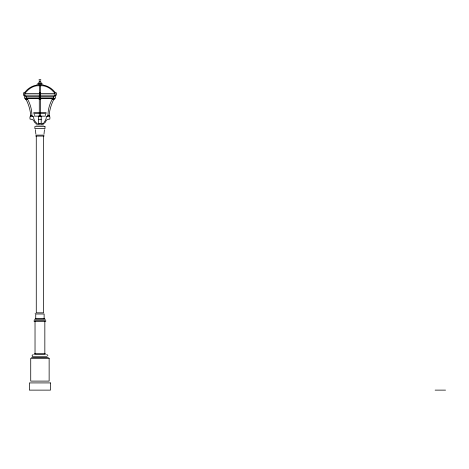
<?xml version="1.0" encoding="UTF-8"?>
<svg xmlns="http://www.w3.org/2000/svg" width="469" height="469" viewBox="0 0 469 469"><rect width="100%" height="100%" fill="white"/><g stroke="black" fill="none" stroke-linecap="round" stroke-linejoin="round"><path stroke-width="0.7" d="M35.855 134.023L35.415 129.679M35.169 313.257L35.169 313.562M45.382 115.403L45.692 114.207M44.444 129.679L44.01 134.023M38.997 79.689L40.867 79.689M38.997 80.949L40.867 80.949M39.367 81.624L40.498 81.624M38.493 82.286L41.366 82.286M37.737 83.359L42.122 83.359M37.737 84.103L42.122 84.103M36.476 84.912L43.388 84.912M39.929 97.933L26.094 97.933L26.094 96.649A1.647 1.647 0 0 1 24.839 95.154L24.839 93.507A1.137 1.137 0 0 1 25.349 92.598A6.525 6.525 0 0 0 26.674 91.432A17.218 17.218 0 0 1 36.476 85.768L39.038 85.768M39.929 85.768L43.388 85.768A17.218 17.218 0 0 1 53.19 91.432A6.525 6.525 0 0 0 54.515 92.598A1.137 1.137 0 0 1 55.02 93.507L55.02 95.154A1.647 1.647 0 0 1 53.765 96.649L53.765 97.933L40.627 97.933M39.502 92.903L40.357 92.903M24.839 93.507L55.02 93.507M39.29 96.438L40.574 96.438M26.094 96.649L39.929 96.649M40.645 96.649L53.765 96.649M31.886 115.62A33.193 33.193 0 0 0 27.7 99.434L25.349 99.434L25.349 98.467M47.973 115.62A33.193 33.193 0 0 1 52.159 99.434L54.515 99.434L54.515 98.467M33.662 112.607L39.883 112.607M40.428 112.607L46.202 112.607M33.662 113.351L39.883 113.351M40.428 113.351L46.202 113.351M34.489 116.148L38.939 116.148M40.363 116.148L45.376 116.148M30.362 116.476L33.487 116.476A8.407 8.407 0 0 0 33.733 118.393A9.046 9.046 0 0 0 37.139 123.488L36.113 123.488A4.098 4.098 0 0 1 33.991 121.225A3.025 3.025 0 0 0 31.552 119.308L30.016 119.103L29.934 117.121A0.756 0.756 0 0 1 30.362 116.476L30.362 115.62L32.255 115.62L32.255 116.476M43.136 123.171A9.046 9.046 0 0 1 42.726 123.488L43.752 123.488A4.098 4.098 0 0 0 45.874 121.225A3.025 3.025 0 0 1 48.307 119.308L49.843 119.103L49.925 117.121A0.756 0.756 0 0 0 49.497 116.476L46.372 116.476A8.407 8.407 0 0 1 46.126 118.393A9.046 9.046 0 0 1 43.898 122.456M38.646 119.308L41.213 119.308M37.614 123.957L39.419 123.957M40.873 123.957L42.702 123.957M36.095 124.918L43.764 124.918M35.785 135.119L44.08 135.119M35.785 136.08L44.08 136.08M35.31 318.492L44.549 318.492M34.454 319.237L45.405 319.237M34.026 320.309L45.833 320.309M34.026 321.488L45.833 321.488M34.454 353.685L45.405 353.685M33.299 354.646L32.138 355.185L32.308 356.475M34.454 354.646L45.405 354.646M46.566 354.646L47.557 354.963L47.867 355.719M32.789 356.751L47.076 356.751M31.476 357.671L48.389 357.671M435.121 390.126L445.55 390.126M34.167 114.207L34.483 115.403M55.717 95.154L55.289 98.467L24.576 98.467L24.148 95.154M53.337 97.933L53.337 98.467M52.159 98.467L52.159 99.434M49.497 116.476L49.497 115.62L47.604 115.62L47.604 116.476M44.836 321.488L44.836 353.685M44.121 318.492L44.121 313.996L35.738 313.996L35.738 318.492M43.588 136.08L43.588 312.823L36.271 312.823L36.271 136.08M43.388 85.768L43.388 85.34A6.554 6.554 0 0 1 45.581 85.651A19.123 19.123 0 0 1 54.656 91.889L54.756 92.018A1.835 1.835 0 0 0 55.805 92.698L56.415 92.903L56.415 95.154L23.45 95.154L23.45 92.903L24.054 92.698A1.835 1.835 0 0 0 25.109 92.018L25.209 91.889A19.123 19.123 0 0 1 34.284 85.651A6.554 6.554 0 0 1 36.476 85.34L36.476 85.768M40.785 98.467L40.785 99.434L39.074 99.434L39.074 98.467M40.785 116.476L40.785 115.62L39.074 115.62L39.074 116.476M40.574 95.154L40.574 98.467M40.574 99.434L40.574 115.62M40.357 95.154L40.357 85.34L39.502 85.34L39.502 95.154M39.29 95.154L39.29 98.467M39.29 99.434L39.29 115.62M35.028 321.488L35.028 353.685M27.7 98.467L27.7 99.434M26.522 97.933L26.522 98.467M49.11 115.62A41.929 41.929 0 0 1 53.818 99.434M26.041 99.434A41.929 41.929 0 0 1 30.749 115.62M41.213 116.476L38.646 116.476L38.646 123.488L41.213 123.488L41.213 116.476M45.001 126.589L34.864 126.589L34.864 128.623L45.001 128.623L45.001 126.589M49.139 358.316L30.725 358.316L30.725 381.104L49.139 381.104L49.139 358.316M50.476 382.921L29.383 382.921L29.383 390.126L50.476 390.126L50.476 382.921"/></g></svg>
